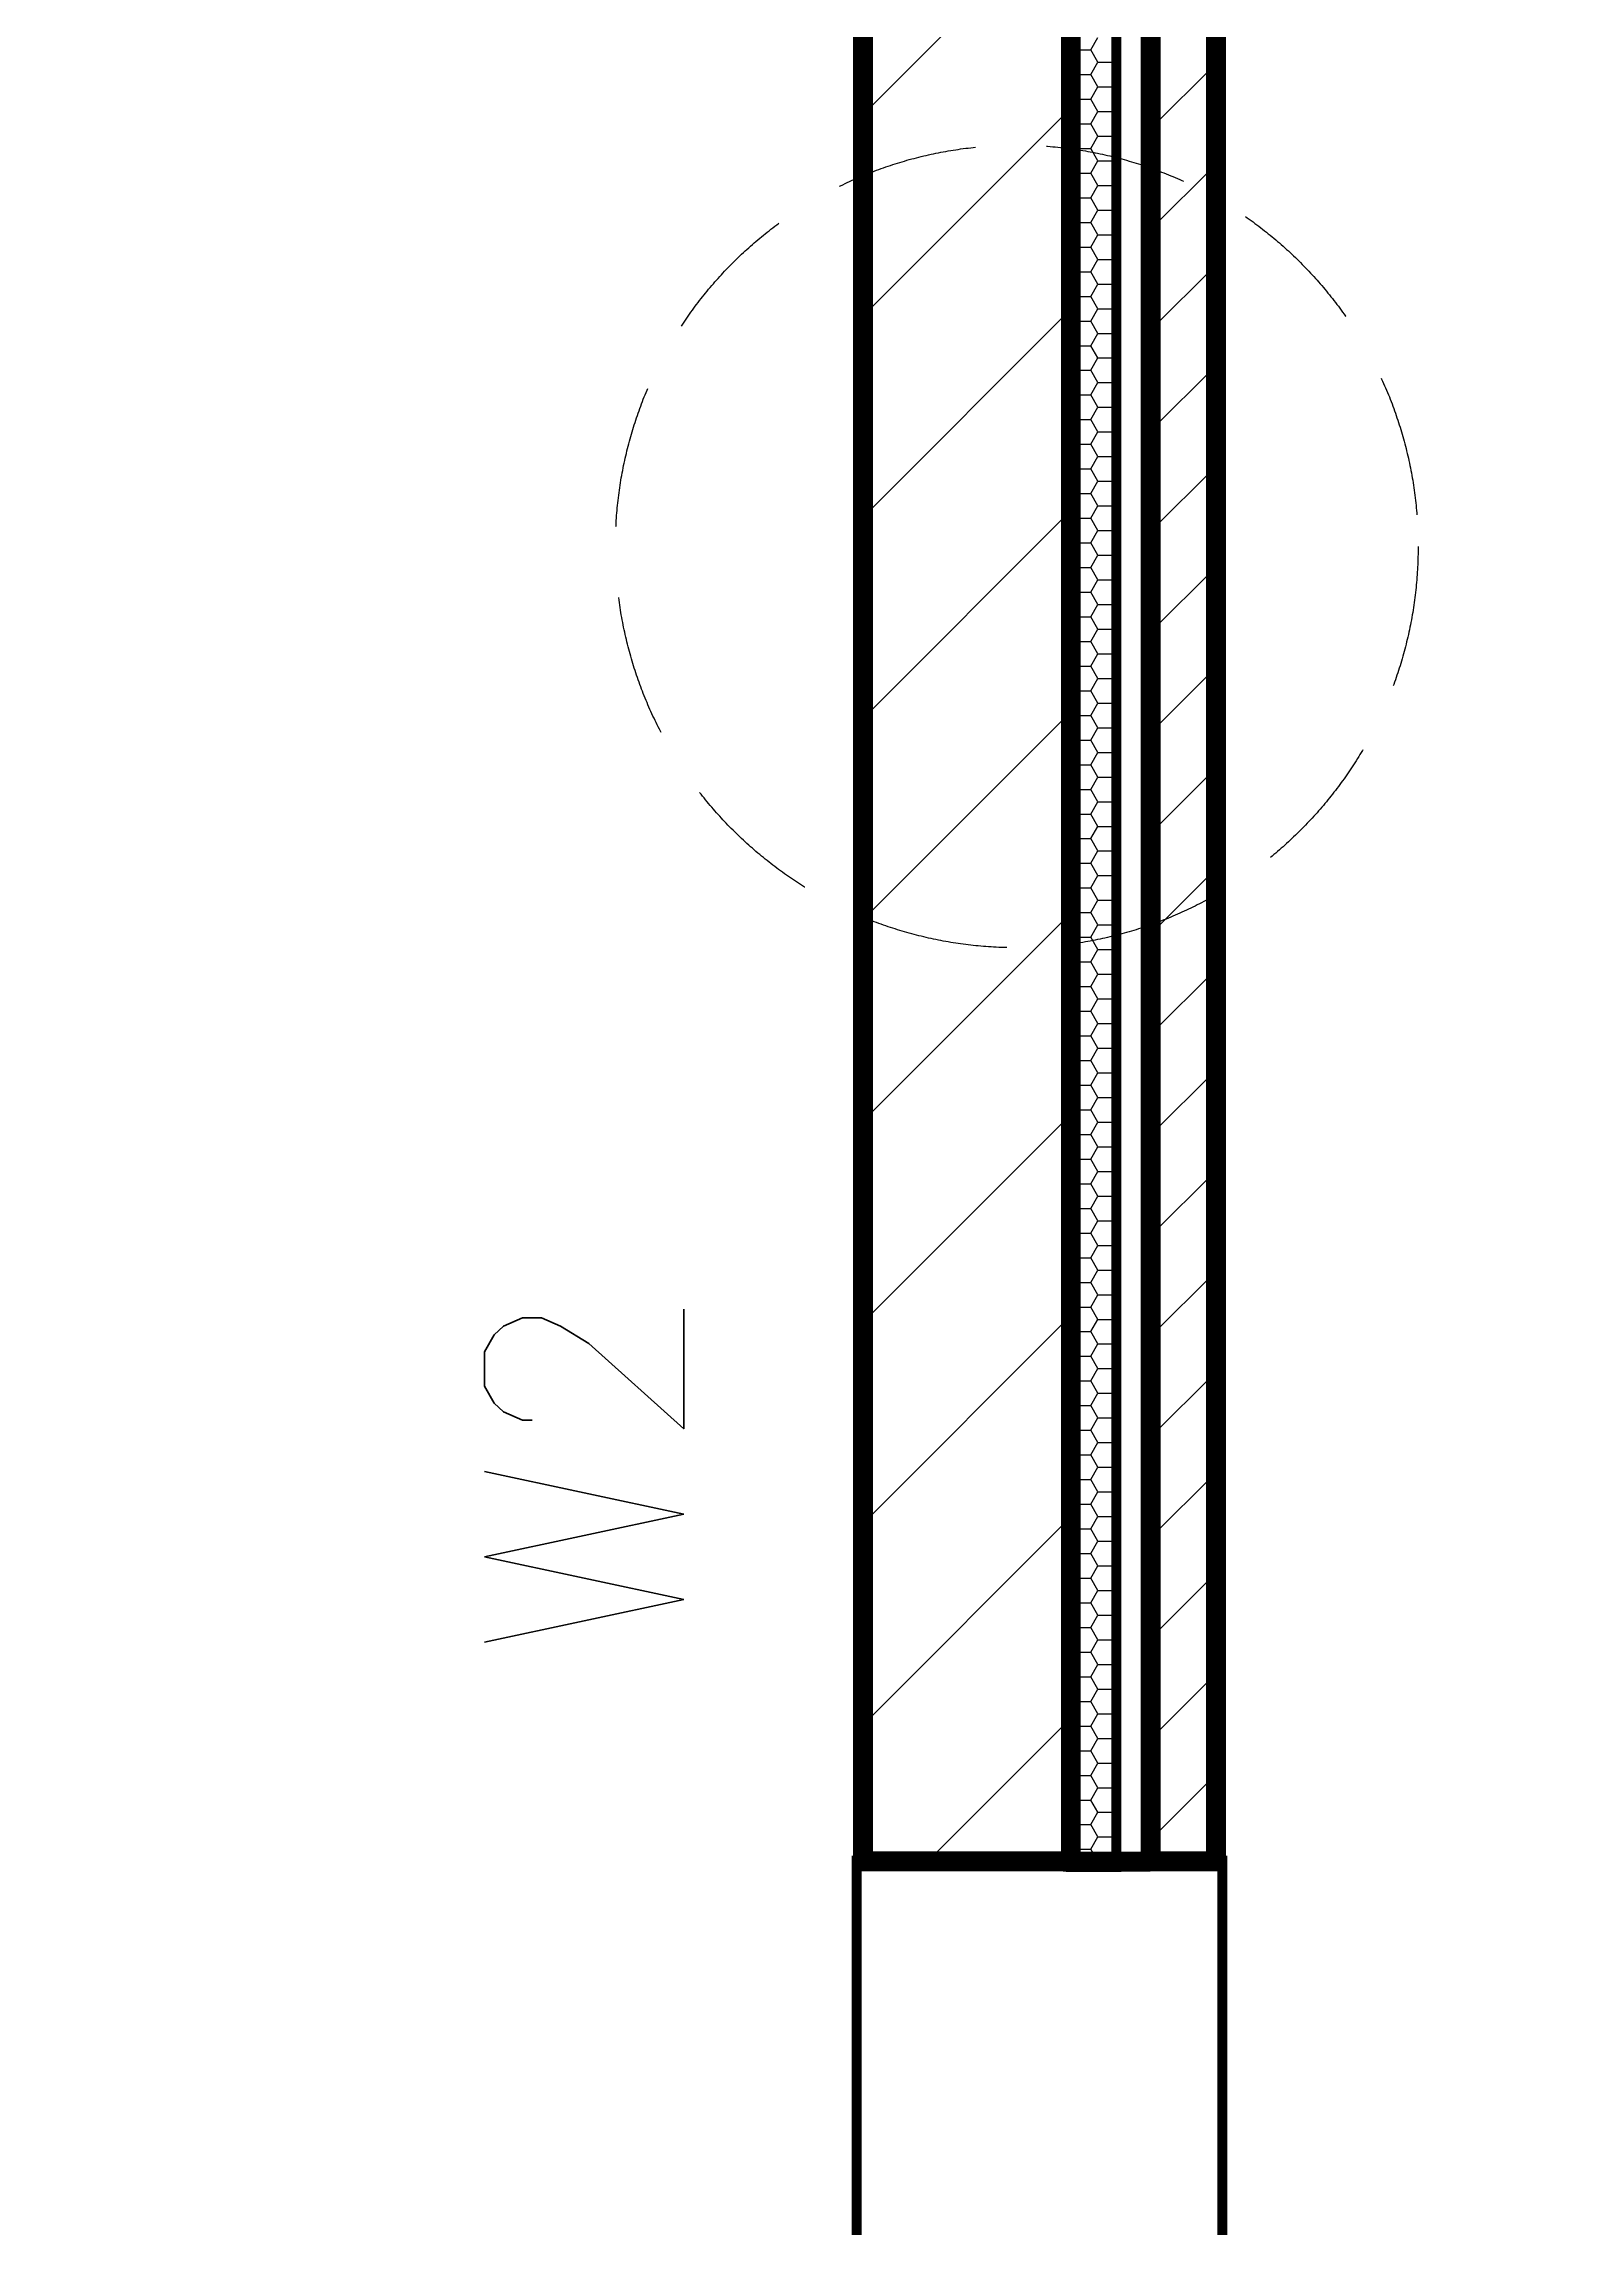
# Model space of a CAD drawing. Extents: x 0 to 42050, y 0 to 29700.
# Drawn here: x 24935 to 27635, y 11356 to 15193 of the extents above; entities that cross this region are included whole.
import ezdxf
from ezdxf.enums import TextEntityAlignment as Align

# ---------------------------------------------------------------- set-up
doc = ezdxf.new("R2010")
doc.units = 0
doc.header["$LTSCALE"] = 1000
doc.linetypes.add('GESTRICHELT2', pattern=[0.375, 0.25, -0.125])
doc.layers.get('0').update_dxf_attribs({"linetype": 'CONTINUOUS'})
doc.layers.get('DEFPOINTS').update_dxf_attribs({"linetype": 'CONTINUOUS'})
for name, color, linetype in [('BEMASSUNG', 3, 'CONTINUOUS'), ('DAEMMUNG', 6, 'CONTINUOUS'), ('DETAILS', 1, 'GESTRICHELT2'), ('FENSTER', 8, 'CONTINUOUS'), ('LEGENDE-70', 1, 'CONTINUOUS'), ('MAUERWERK', 7, 'CONTINUOUS'), ('SCHRAFFUR-DAEMMUNG', 6, 'CONTINUOUS'), ('SCHRAFFUR-MAUER', 7, 'CONTINUOUS'), ('SCHRAFFUR-VORMAUER', 7, 'CONTINUOUS'), ('VORSATZSCHALLE', 7, 'CONTINUOUS')]:
    doc.layers.add(name, color=color, linetype=linetype)
doc.styles.get("Standard").update_dxf_attribs({"font": 'TXT.SHX', "width": 0.75, "height": 175})
doc.styles.add('STANDART', font='TXT.SHX', dxfattribs={"width": 0.75, "height": 175})
doc.dimstyles.get("Standard").update_dxf_attribs({"dimtxt": 2.5, "dimasz": 2.5, "dimexe": 1.25, "dimexo": 0.625, "dimtad": 1, "dimcen": 2.5, "dimazin": 3, "dimtfac": 1, "dimtmove": 0, "dimatfit": 3})

# ---------------------------------------------------------------- blocks, each defined once
blk = doc.blocks.new('*X5')
at = {"color": 0}
for p, q in [((26375, 15068.650814), (26740, 15433.650814)), ((26375, 14715.097423), (26740, 15080.097423)), ((26375, 14361.544033), (26740, 14726.544033)), ((26375, 14007.990642), (26740, 14372.990642)), ((26375, 13654.437252), (26740, 14019.437252)), ((26375, 13300.883861), (26740, 13665.883861)), ((26375, 12947.33047), (26740, 13312.33047)), ((26375, 12593.77708), (26740, 12958.77708)), ((26375, 12240.223689), (26740, 12605.223689)), ((26488.329701, 12000), (26740, 12251.670299))]:
    blk.add_line(p, q, dxfattribs=at)
blk = doc.blocks.new('*X28')
at = {"color": 0}
for p, q in [((26880, 15043.320728), (26995, 15158.320728)), ((26880, 14866.544033), (26995, 14981.544033)), ((26880, 14689.767337), (26995, 14804.767337)), ((26880, 14512.990642), (26995, 14627.990642)), ((26880, 14336.213947), (26995, 14451.213947)), ((26880, 14159.437252), (26995, 14274.437252)), ((26880, 13982.660556), (26995, 14097.660556)), ((26880, 13805.883861), (26995, 13920.883861)), ((26880, 13629.107166), (26995, 13744.107166)), ((26880, 13452.33047), (26995, 13567.33047)), ((26880, 13275.553775), (26995, 13390.553775)), ((26880, 13098.77708), (26995, 13213.77708)), ((26880, 12922.000384), (26995, 13037.000384)), ((26880, 12745.223689), (26995, 12860.223689)), ((26880, 12568.446994), (26995, 12683.446994)), ((26880, 12391.670299), (26995, 12506.670299)), ((26880, 12214.893603), (26995, 12329.893603)), ((26880, 12038.116908), (26995, 12153.116908))]:
    blk.add_line(p, q, dxfattribs=at)
blk = doc.blocks.new('*X50')
at = {"color": 0}
for p, q in [((26749.999917, 15182.273968), (26740, 15199.594333)), ((26774.99994, 15182.274051), (26787.49994, 15203.924686)), ((26820, 15190.934079), (26812.499917, 15203.924603)), ((26740, 15164.953647), (26749.99994, 15182.274051)), ((26750, 15182.27399), (26775, 15182.27399)), ((26787.499917, 15160.623333), (26774.999917, 15182.273968)), ((26774.99994, 15138.972781), (26787.49994, 15160.623416)), ((26787.5, 15160.623355), (26812.5, 15160.623355)), ((26820, 15147.632809), (26812.499917, 15160.623333)), ((26812.49994, 15160.623416), (26820, 15173.613901)), ((26749.999918, 15138.972698), (26740, 15156.293063)), ((26740, 15121.652377), (26749.99994, 15138.97278)), ((26750, 15138.97272), (26775, 15138.97272)), ((26787.499917, 15117.322063), (26774.999917, 15138.972698)), ((26812.49994, 15117.322146), (26820, 15130.312631)), ((26749.999918, 15095.671428), (26740, 15112.991793)), ((26740, 15078.351107), (26749.99994, 15095.67151)), ((26750, 15095.67145), (26775, 15095.67145)), ((26787.499918, 15074.020793), (26774.999918, 15095.671428)), ((26774.99994, 15095.67151), (26787.49994, 15117.322145)), ((26787.5, 15117.322085), (26812.5, 15117.322085)), ((26820, 15104.331539), (26812.499917, 15117.322063)), ((26812.49994, 15074.020875), (26820, 15087.011361)), ((26749.999918, 15052.370158), (26740, 15069.690523)), ((26740, 15035.049837), (26749.99994, 15052.37024)), ((26750, 15052.37018), (26775, 15052.37018)), ((26787.499918, 15030.719523), (26774.999918, 15052.370158)), ((26774.99994, 15052.37024), (26787.49994, 15074.020875)), ((26787.5, 15074.020815), (26812.5, 15074.020815)), ((26820, 15061.030269), (26812.499917, 15074.020793)), ((26812.499939, 15030.719605), (26820, 15043.710091)), ((26749.999918, 15009.068888), (26740, 15026.389253)), ((26740, 14991.748567), (26749.99994, 15009.06897)), ((26750, 15009.06891), (26775, 15009.06891)), ((26787.499918, 14987.418253), (26774.999918, 15009.068888)), ((26774.99994, 15009.06897), (26787.49994, 15030.719605)), ((26787.5, 15030.719545), (26812.5, 15030.719545)), ((26820, 15017.728999), (26812.499918, 15030.719523)), ((26749.999918, 14965.767618), (26740, 14983.087983)), ((26774.999939, 14965.7677), (26787.499939, 14987.418335)), ((26787.5, 14987.418275), (26812.5, 14987.418275)), ((26820, 14974.427729), (26812.499918, 14987.418253)), ((26812.499939, 14987.418335), (26820, 15000.408821)), ((26740, 14948.447297), (26749.99994, 14965.7677)), ((26749.999918, 14922.466347), (26740, 14939.786713)), ((26750, 14965.76764), (26775, 14965.76764)), ((26787.499918, 14944.116982), (26774.999918, 14965.767618)), ((26774.999939, 14922.46643), (26787.499939, 14944.117065)), ((26787.5, 14944.117005), (26812.5, 14944.117005)), ((26820, 14931.126459), (26812.499918, 14944.116982)), ((26812.499939, 14944.117065), (26820, 14957.107551)), ((26740, 14905.146027), (26749.999939, 14922.46643)), ((26749.999918, 14879.165077), (26740, 14896.485443)), ((26750, 14922.46637), (26775, 14922.46637)), ((26787.499918, 14900.815712), (26774.999918, 14922.466347)), ((26774.999939, 14879.16516), (26787.499939, 14900.815795)), ((26787.5, 14900.815735), (26812.5, 14900.815735)), ((26820, 14887.825189), (26812.499918, 14900.815712)), ((26812.499939, 14900.815795), (26820, 14913.806281)), ((26740, 14861.844757), (26749.999939, 14879.16516)), ((26749.999918, 14835.863807), (26740, 14853.184173)), ((26750, 14879.1651), (26775, 14879.1651)), ((26787.499918, 14857.514442), (26774.999918, 14879.165077)), ((26774.999939, 14835.86389), (26787.499939, 14857.514525)), ((26787.5, 14857.514465), (26812.5, 14857.514465)), ((26820, 14844.523919), (26812.499918, 14857.514442)), ((26812.499939, 14857.514525), (26820, 14870.505011)), ((26740, 14818.543487), (26749.999939, 14835.863889)), ((26750, 14835.86383), (26775, 14835.86383)), ((26787.499918, 14814.213172), (26774.999918, 14835.863807)), ((26774.999939, 14792.562619), (26787.499939, 14814.213254)), ((26787.5, 14814.213195), (26812.5, 14814.213195)), ((26820, 14801.222649), (26812.499918, 14814.213172)), ((26812.499939, 14814.213255), (26820, 14827.203741)), ((26749.999918, 14792.562537), (26740, 14809.882903)), ((26740, 14775.242217), (26749.999939, 14792.562619)), ((26750, 14792.56256), (26775, 14792.56256)), ((26787.499918, 14770.911902), (26774.999918, 14792.562537)), ((26812.499939, 14770.911984), (26820, 14783.902471)), ((26749.999918, 14749.261267), (26740, 14766.581633)), ((26740, 14731.940947), (26749.999939, 14749.261349)), ((26750, 14749.26129), (26775, 14749.26129)), ((26787.499918, 14727.610632), (26774.999918, 14749.261267)), ((26774.999939, 14749.261349), (26787.499939, 14770.911984)), ((26787.5, 14770.911925), (26812.5, 14770.911925)), ((26820, 14757.921379), (26812.499918, 14770.911902)), ((26812.499939, 14727.610714), (26820, 14740.601201)), ((26749.999918, 14705.959997), (26740, 14723.280363)), ((26740, 14688.639677), (26749.999939, 14705.960079)), ((26750, 14705.96002), (26775, 14705.96002)), ((26787.499918, 14684.309362), (26774.999918, 14705.959997)), ((26774.999939, 14705.960079), (26787.499939, 14727.610714)), ((26787.5, 14727.610655), (26812.5, 14727.610655)), ((26820, 14714.620109), (26812.499918, 14727.610632)), ((26749.999918, 14662.658727), (26740, 14679.979093)), ((26740, 14645.338407), (26749.999939, 14662.658809)), ((26750, 14662.65875), (26775, 14662.65875)), ((26787.499918, 14641.008091), (26774.999918, 14662.658727)), ((26774.999939, 14662.658809), (26787.499939, 14684.309444)), ((26787.5, 14684.309385), (26812.5, 14684.309385)), ((26820, 14671.318839), (26812.499918, 14684.309362)), ((26812.499939, 14684.309444), (26820, 14697.299931)), ((26749.999919, 14619.357456), (26740, 14636.677823)), ((26774.999939, 14619.357539), (26787.499939, 14641.008174)), ((26787.5, 14641.008115), (26812.5, 14641.008115)), ((26820, 14628.017569), (26812.499918, 14641.008091)), ((26812.499939, 14641.008174), (26820, 14653.998661)), ((26740, 14602.037137), (26749.999939, 14619.357539)), ((26749.999919, 14576.056186), (26740, 14593.376553)), ((26750, 14619.35748), (26775, 14619.35748)), ((26787.499918, 14597.706821), (26774.999918, 14619.357456)), ((26774.999939, 14576.056269), (26787.499939, 14597.706904)), ((26787.5, 14597.706845), (26812.5, 14597.706845)), ((26820, 14584.716299), (26812.499918, 14597.706821)), ((26812.499939, 14597.706904), (26820, 14610.697391)), ((26740, 14558.735867), (26749.999939, 14576.056269)), ((26749.999919, 14532.754916), (26740, 14550.075283)), ((26750, 14576.05621), (26775, 14576.05621)), ((26787.499919, 14554.405551), (26774.999919, 14576.056186)), ((26774.999939, 14532.754999), (26787.499939, 14554.405634)), ((26787.5, 14554.405575), (26812.5, 14554.405575)), ((26820, 14541.415029), (26812.499918, 14554.405551)), ((26812.499939, 14554.405634), (26820, 14567.396121)), ((26740, 14515.434597), (26749.999939, 14532.754998)), ((26749.999919, 14489.453646), (26740, 14506.774013)), ((26750, 14532.75494), (26775, 14532.75494)), ((26787.499919, 14511.104281), (26774.999919, 14532.754916)), ((26774.999939, 14489.453728), (26787.499939, 14511.104363)), ((26787.5, 14511.104305), (26812.5, 14511.104305)), ((26820, 14498.113759), (26812.499919, 14511.104281)), ((26812.499938, 14511.104364), (26820, 14524.094851)), ((26740, 14472.133327), (26749.999939, 14489.453728)), ((26750, 14489.45367), (26775, 14489.45367)), ((26787.499919, 14467.803011), (26774.999919, 14489.453646)), ((26812.499938, 14467.803093), (26820, 14480.793581)), ((26749.999919, 14446.152376), (26740, 14463.472743)), ((26740, 14428.832057), (26749.999939, 14446.152458)), ((26750, 14446.1524), (26775, 14446.1524)), ((26787.499919, 14424.501741), (26774.999919, 14446.152376)), ((26774.999938, 14446.152458), (26787.499938, 14467.803093)), ((26787.5, 14467.803035), (26812.5, 14467.803035)), ((26820, 14454.812489), (26812.499919, 14467.803011)), ((26812.499938, 14424.501823), (26820, 14437.492311)), ((26749.999919, 14402.851106), (26740, 14420.171473)), ((26740, 14385.530787), (26749.999938, 14402.851188)), ((26750, 14402.85113), (26775, 14402.85113)), ((26787.499919, 14381.200471), (26774.999919, 14402.851106)), ((26774.999938, 14402.851188), (26787.499938, 14424.501823)), ((26787.5, 14424.501765), (26812.5, 14424.501765)), ((26820, 14411.511219), (26812.499919, 14424.501741)), ((26812.499938, 14381.200553), (26820, 14394.191041)), ((26749.999919, 14359.549836), (26740, 14376.870203)), ((26740, 14342.229517), (26749.999938, 14359.549918)), ((26750, 14359.54986), (26775, 14359.54986)), ((26787.499919, 14337.8992), (26774.999919, 14359.549836)), ((26774.999938, 14359.549918), (26787.499938, 14381.200553)), ((26787.5, 14381.200495), (26812.5, 14381.200495)), ((26820, 14368.209949), (26812.499919, 14381.200471)), ((26749.999919, 14316.248565), (26740, 14333.568933)), ((26740, 14298.928247), (26749.999938, 14316.248648)), ((26750, 14316.24859), (26775, 14316.24859)), ((26787.499919, 14294.59793), (26774.999919, 14316.248565)), ((26774.999938, 14316.248648), (26787.499938, 14337.899283)), ((26787.5, 14337.899225), (26812.5, 14337.899225)), ((26820, 14324.908679), (26812.499919, 14337.8992)), ((26812.499938, 14337.899283), (26820, 14350.889771)), ((26749.999919, 14272.947295), (26740, 14290.267663)), ((26774.999938, 14272.947378), (26787.499938, 14294.598013)), ((26787.5, 14294.597955), (26812.5, 14294.597955)), ((26820, 14281.607409), (26812.499919, 14294.59793)), ((26812.499938, 14294.598013), (26820, 14307.588501)), ((26740, 14255.626977), (26749.999938, 14272.947378)), ((26749.999919, 14229.646025), (26740, 14246.966393)), ((26750, 14272.94732), (26775, 14272.94732)), ((26787.499919, 14251.29666), (26774.999919, 14272.947295)), ((26774.999938, 14229.646108), (26787.499938, 14251.296743)), ((26787.5, 14251.296685), (26812.5, 14251.296685)), ((26820, 14238.306139), (26812.499919, 14251.29666)), ((26812.499938, 14251.296743), (26820, 14264.287231)), ((26740, 14212.325707), (26749.999938, 14229.646107)), ((26749.999919, 14186.344755), (26740, 14203.665123)), ((26750, 14229.64605), (26775, 14229.64605)), ((26787.499919, 14207.99539), (26774.999919, 14229.646025)), ((26774.999938, 14186.344837), (26787.499938, 14207.995472)), ((26787.5, 14207.995415), (26812.5, 14207.995415)), ((26820, 14195.004869), (26812.499919, 14207.99539)), ((26812.499938, 14207.995473), (26820, 14220.985961)), ((26740, 14169.024437), (26749.999938, 14186.344837)), ((26750, 14186.34478), (26775, 14186.34478)), ((26787.499919, 14164.69412), (26774.999919, 14186.344755)), ((26774.999938, 14143.043567), (26787.499938, 14164.694202)), ((26787.5, 14164.694145), (26812.5, 14164.694145)), ((26820, 14151.703599), (26812.499919, 14164.69412)), ((26812.499938, 14164.694202), (26820, 14177.684691)), ((26749.999919, 14143.043485), (26740, 14160.363853)), ((26740, 14125.723167), (26749.999938, 14143.043567)), ((26750, 14143.04351), (26775, 14143.04351)), ((26787.499919, 14121.39285), (26774.999919, 14143.043485)), ((26812.499938, 14121.392932), (26820, 14134.383421)), ((26749.99992, 14099.742215), (26740, 14117.062583)), ((26740, 14082.421897), (26749.999938, 14099.742297)), ((26750, 14099.74224), (26775, 14099.74224)), ((26787.499919, 14078.09158), (26774.999919, 14099.742215)), ((26774.999938, 14099.742297), (26787.499938, 14121.392932)), ((26787.5, 14121.392875), (26812.5, 14121.392875)), ((26820, 14108.402329), (26812.499919, 14121.39285)), ((26812.499938, 14078.091662), (26820, 14091.082151)), ((26749.99992, 14056.440945), (26740, 14073.761313)), ((26740, 14039.120627), (26749.999938, 14056.441027)), ((26750, 14056.44097), (26775, 14056.44097)), ((26787.49992, 14034.790309), (26774.99992, 14056.440945)), ((26774.999938, 14056.441027), (26787.499938, 14078.091662)), ((26787.5, 14078.091605), (26812.5, 14078.091605)), ((26820, 14065.101059), (26812.499919, 14078.09158)), ((26812.499938, 14034.790392), (26820, 14047.780881)), ((26749.99992, 14013.139674), (26740, 14030.460043)), ((26740, 13995.819357), (26749.999938, 14013.139757)), ((26750, 14013.1397), (26775, 14013.1397)), ((26787.49992, 13991.489039), (26774.99992, 14013.139674)), ((26774.999938, 14013.139757), (26787.499938, 14034.790392)), ((26787.5, 14034.790335), (26812.5, 14034.790335)), ((26820, 14021.799789), (26812.499919, 14034.790309)), ((26749.99992, 13969.838404), (26740, 13987.158773)), ((26740, 13952.518087), (26749.999938, 13969.838487)), ((26750, 13969.83843), (26775, 13969.83843)), ((26787.49992, 13948.187769), (26774.99992, 13969.838404)), ((26774.999938, 13969.838487), (26787.499938, 13991.489122)), ((26787.5, 13991.489065), (26812.5, 13991.489065)), ((26820, 13978.498519), (26812.49992, 13991.489039)), ((26812.499937, 13991.489122), (26820, 14004.479611)), ((26749.99992, 13926.537134), (26740, 13943.857503)), ((26774.999937, 13926.537217), (26787.499937, 13948.187852)), ((26787.5, 13948.187795), (26812.5, 13948.187795)), ((26820, 13935.197249), (26812.49992, 13948.187769)), ((26812.499937, 13948.187852), (26820, 13961.178341)), ((26740, 13909.216817), (26749.999938, 13926.537216)), ((26749.99992, 13883.235864), (26740, 13900.556233)), ((26750, 13926.53716), (26775, 13926.53716)), ((26787.49992, 13904.886499), (26774.99992, 13926.537134)), ((26774.999937, 13883.235946), (26787.499937, 13904.886581)), ((26787.5, 13904.886525), (26812.5, 13904.886525)), ((26820, 13891.895979), (26812.49992, 13904.886499)), ((26812.499937, 13904.886582), (26820, 13917.877071)), ((26740, 13865.915547), (26749.999937, 13883.235946)), ((26749.99992, 13839.934594), (26740, 13857.254963)), ((26750, 13883.23589), (26775, 13883.23589)), ((26787.49992, 13861.585229), (26774.99992, 13883.235864)), ((26774.999937, 13839.934676), (26787.499937, 13861.585311)), ((26787.5, 13861.585255), (26812.5, 13861.585255)), ((26820, 13848.594709), (26812.49992, 13861.585229)), ((26812.499937, 13861.585311), (26820, 13874.575801)), ((26740, 13822.614277), (26749.999937, 13839.934676)), ((26750, 13839.93462), (26775, 13839.93462)), ((26787.49992, 13818.283959), (26774.99992, 13839.934594)), ((26774.999937, 13796.633406), (26787.499937, 13818.284041)), ((26787.5, 13818.283985), (26812.5, 13818.283985)), ((26820, 13805.293439), (26812.49992, 13818.283959)), ((26812.499937, 13818.284041), (26820, 13831.274531)), ((26749.99992, 13796.633324), (26740, 13813.953693)), ((26740, 13779.313007), (26749.999937, 13796.633406)), ((26750, 13796.63335), (26775, 13796.63335)), ((26787.49992, 13774.982689), (26774.99992, 13796.633324)), ((26812.499937, 13774.982771), (26820, 13787.973261)), ((26749.99992, 13753.332054), (26740, 13770.652423)), ((26740, 13736.011737), (26749.999937, 13753.332136)), ((26750, 13753.33208), (26775, 13753.33208)), ((26787.49992, 13731.681418), (26774.99992, 13753.332054)), ((26774.999937, 13753.332136), (26787.499937, 13774.982771)), ((26787.5, 13774.982715), (26812.5, 13774.982715)), ((26820, 13761.992169), (26812.49992, 13774.982689)), ((26812.499937, 13731.681501), (26820, 13744.671991)), ((26749.99992, 13710.030783), (26740, 13727.351153)), ((26740, 13692.710467), (26749.999937, 13710.030866)), ((26750, 13710.03081), (26775, 13710.03081)), ((26787.49992, 13688.380148), (26774.99992, 13710.030783)), ((26774.999937, 13710.030866), (26787.499937, 13731.681501)), ((26787.5, 13731.681445), (26812.5, 13731.681445)), ((26820, 13718.690899), (26812.49992, 13731.681418)), ((26812.499937, 13688.380231), (26820, 13701.370721)), ((26749.99992, 13666.729513), (26740, 13684.049883)), ((26740, 13649.409197), (26749.999937, 13666.729596)), ((26750, 13666.72954), (26775, 13666.72954)), ((26787.49992, 13645.078878), (26774.99992, 13666.729513)), ((26774.999937, 13666.729596), (26787.499937, 13688.380231)), ((26787.5, 13688.380175), (26812.5, 13688.380175)), ((26820, 13675.389629), (26812.49992, 13688.380148)), ((26749.99992, 13623.428243), (26740, 13640.748613)), ((26774.999937, 13623.428326), (26787.499937, 13645.078961)), ((26787.5, 13645.078905), (26812.5, 13645.078905)), ((26820, 13632.088359), (26812.49992, 13645.078878)), ((26812.499937, 13645.078961), (26820, 13658.069451)), ((26740, 13606.107927), (26749.999937, 13623.428325)), ((26749.999921, 13580.126973), (26740, 13597.447343)), ((26750, 13623.42827), (26775, 13623.42827)), ((26787.49992, 13601.777608), (26774.99992, 13623.428243)), ((26774.999937, 13580.127055), (26787.499937, 13601.77769)), ((26787.5, 13601.777635), (26812.5, 13601.777635)), ((26820, 13588.787089), (26812.49992, 13601.777608)), ((26812.499937, 13601.777691), (26820, 13614.768181)), ((26740, 13562.806657), (26749.999937, 13580.127055)), ((26749.999921, 13536.825703), (26740, 13554.146073)), ((26750, 13580.127), (26775, 13580.127)), ((26787.49992, 13558.476338), (26774.99992, 13580.126973)), ((26774.999937, 13536.825785), (26787.499937, 13558.47642)), ((26787.5, 13558.476365), (26812.5, 13558.476365)), ((26820, 13545.485819), (26812.49992, 13558.476338)), ((26812.499937, 13558.47642), (26820, 13571.466911)), ((26740, 13519.505387), (26749.999937, 13536.825785)), ((26749.999921, 13493.524433), (26740, 13510.844803)), ((26750, 13536.82573), (26775, 13536.82573)), ((26787.499921, 13515.175068), (26774.999921, 13536.825703)), ((26774.999937, 13493.524515), (26787.499937, 13515.17515)), ((26787.5, 13515.175095), (26812.5, 13515.175095)), ((26820, 13502.184549), (26812.49992, 13515.175068)), ((26812.499937, 13515.17515), (26820, 13528.165641)), ((26740, 13476.204117), (26749.999937, 13493.524515)), ((26750, 13493.52446), (26775, 13493.52446)), ((26787.499921, 13471.873798), (26774.999921, 13493.524433)), ((26774.999937, 13450.223245), (26787.499937, 13471.87388)), ((26787.5, 13471.873825), (26812.5, 13471.873825)), ((26820, 13458.883279), (26812.499921, 13471.873798)), ((26812.499936, 13471.87388), (26820, 13484.864371)), ((26749.999921, 13450.223163), (26740, 13467.543533)), ((26740, 13432.902847), (26749.999937, 13450.223245)), ((26750, 13450.22319), (26775, 13450.22319)), ((26787.499921, 13428.572527), (26774.999921, 13450.223163)), ((26812.499936, 13428.57261), (26820, 13441.563101)), ((26749.999921, 13406.921892), (26740, 13424.242263)), ((26740, 13389.601577), (26749.999937, 13406.921975)), ((26750, 13406.92192), (26775, 13406.92192)), ((26787.499921, 13385.271257), (26774.999921, 13406.921892)), ((26774.999936, 13406.921975), (26787.499936, 13428.57261)), ((26787.5, 13428.572555), (26812.5, 13428.572555)), ((26820, 13415.582009), (26812.499921, 13428.572527)), ((26812.499936, 13385.27134), (26820, 13398.261831)), ((26749.999921, 13363.620622), (26740, 13380.940993)), ((26740, 13346.300307), (26749.999936, 13363.620705)), ((26750, 13363.62065), (26775, 13363.62065)), ((26787.499921, 13341.969987), (26774.999921, 13363.620622)), ((26774.999936, 13363.620705), (26787.499936, 13385.27134)), ((26787.5, 13385.271285), (26812.5, 13385.271285)), ((26820, 13372.280739), (26812.499921, 13385.271257)), ((26812.499936, 13341.97007), (26820, 13354.960561)), ((26749.999921, 13320.319352), (26740, 13337.639723)), ((26740, 13302.999037), (26749.999936, 13320.319434)), ((26750, 13320.31938), (26775, 13320.31938)), ((26787.499921, 13298.668717), (26774.999921, 13320.319352)), ((26774.999936, 13320.319435), (26787.499936, 13341.97007)), ((26787.5, 13341.970015), (26812.5, 13341.970015)), ((26820, 13328.979469), (26812.499921, 13341.969987)), ((26749.999921, 13277.018082), (26740, 13294.338453)), ((26774.999936, 13277.018164), (26787.499936, 13298.668799)), ((26787.5, 13298.668745), (26812.5, 13298.668745)), ((26820, 13285.678199), (26812.499921, 13298.668717)), ((26812.499936, 13298.6688), (26820, 13311.659291)), ((26740, 13259.697767), (26749.999936, 13277.018164)), ((26749.999921, 13233.716812), (26740, 13251.037183)), ((26750, 13277.01811), (26775, 13277.01811)), ((26787.499921, 13255.367447), (26774.999921, 13277.018082)), ((26774.999936, 13233.716894), (26787.499936, 13255.367529)), ((26787.5, 13255.367475), (26812.5, 13255.367475)), ((26820, 13242.376929), (26812.499921, 13255.367447)), ((26812.499936, 13255.367529), (26820, 13268.358021)), ((26740, 13216.396497), (26749.999936, 13233.716894)), ((26749.999921, 13190.415542), (26740, 13207.735913)), ((26750, 13233.71684), (26775, 13233.71684)), ((26787.499921, 13212.066177), (26774.999921, 13233.716812)), ((26774.999936, 13190.415624), (26787.499936, 13212.066259)), ((26787.5, 13212.066205), (26812.5, 13212.066205)), ((26820, 13199.075659), (26812.499921, 13212.066177)), ((26812.499936, 13212.066259), (26820, 13225.056751)), ((26740, 13173.095227), (26749.999936, 13190.415624)), ((26749.999921, 13147.114272), (26740, 13164.434643)), ((26750, 13190.41557), (26775, 13190.41557)), ((26787.499921, 13168.764907), (26774.999921, 13190.415542)), ((26774.999936, 13147.114354), (26787.499936, 13168.764989)), ((26787.5, 13168.764935), (26812.5, 13168.764935)), ((26820, 13155.774389), (26812.499921, 13168.764907)), ((26812.499936, 13168.764989), (26820, 13181.755481)), ((26740, 13129.793957), (26749.999936, 13147.114354)), ((26750, 13147.1143), (26775, 13147.1143)), ((26787.499921, 13125.463636), (26774.999921, 13147.114272)), ((26774.999936, 13103.813084), (26787.499936, 13125.463719)), ((26787.5, 13125.463665), (26812.5, 13125.463665)), ((26820, 13112.473119), (26812.499921, 13125.463636)), ((26812.499936, 13125.463719), (26820, 13138.454211)), ((26749.999921, 13103.813001), (26740, 13121.133373)), ((26740, 13086.492687), (26749.999936, 13103.813084)), ((26750, 13103.81303), (26775, 13103.81303)), ((26787.499921, 13082.162366), (26774.999921, 13103.813001)), ((26812.499936, 13082.162449), (26820, 13095.152941)), ((26749.999922, 13060.511731), (26740, 13077.832103)), ((26740, 13043.191417), (26749.999936, 13060.511814)), ((26750, 13060.51176), (26775, 13060.51176)), ((26787.499921, 13038.861096), (26774.999921, 13060.511731)), ((26774.999936, 13060.511814), (26787.499936, 13082.162449)), ((26787.5, 13082.162395), (26812.5, 13082.162395)), ((26820, 13069.171849), (26812.499921, 13082.162366)), ((26812.499936, 13038.861179), (26820, 13051.851671)), ((26749.999922, 13017.210461), (26740, 13034.530833)), ((26740, 12999.890147), (26749.999936, 13017.210544)), ((26750, 13017.21049), (26775, 13017.21049)), ((26787.499922, 12995.559826), (26774.999922, 13017.210461)), ((26774.999936, 13017.210544), (26787.499936, 13038.861179)), ((26787.5, 13038.861125), (26812.5, 13038.861125)), ((26820, 13025.870579), (26812.499921, 13038.861096)), ((26749.999922, 12973.909191), (26740, 12991.229563)), ((26740, 12956.588877), (26749.999936, 12973.909273)), ((26750, 12973.90922), (26775, 12973.90922)), ((26787.499922, 12952.258556), (26774.999922, 12973.909191)), ((26774.999936, 12973.909273), (26787.499936, 12995.559909)), ((26787.5, 12995.559855), (26812.5, 12995.559855)), ((26820, 12982.569309), (26812.499921, 12995.559826)), ((26812.499936, 12995.559909), (26820, 13008.550401)), ((26749.999922, 12930.607921), (26740, 12947.928293)), ((26774.999936, 12930.608003), (26787.499936, 12952.258638)), ((26787.5, 12952.258585), (26812.5, 12952.258585)), ((26820, 12939.268039), (26812.499922, 12952.258556)), ((26812.499936, 12952.258638), (26820, 12965.249131)), ((26740, 12913.287607), (26749.999936, 12930.608003)), ((26749.999922, 12887.306651), (26740, 12904.627023)), ((26750, 12930.60795), (26775, 12930.60795)), ((26787.499922, 12908.957286), (26774.999922, 12930.607921)), ((26774.999936, 12887.306733), (26787.499936, 12908.957368)), ((26787.5, 12908.957315), (26812.5, 12908.957315)), ((26820, 12895.966769), (26812.499922, 12908.957286)), ((26812.499935, 12908.957368), (26820, 12921.947861)), ((26740, 12869.986337), (26749.999936, 12887.306733)), ((26749.999922, 12844.005381), (26740, 12861.325753)), ((26750, 12887.30668), (26775, 12887.30668)), ((26787.499922, 12865.656016), (26774.999922, 12887.306651)), ((26774.999935, 12844.005463), (26787.499935, 12865.656098)), ((26787.5, 12865.656045), (26812.5, 12865.656045)), ((26820, 12852.665499), (26812.499922, 12865.656016)), ((26812.499935, 12865.656098), (26820, 12878.646591)), ((26740, 12826.685067), (26749.999936, 12844.005463)), ((26749.999922, 12800.70411), (26740, 12818.024483)), ((26750, 12844.00541), (26775, 12844.00541)), ((26787.499922, 12822.354745), (26774.999922, 12844.005381)), ((26774.999935, 12800.704193), (26787.499935, 12822.354828)), ((26787.5, 12822.354775), (26812.5, 12822.354775)), ((26820, 12809.364229), (26812.499922, 12822.354745)), ((26812.499935, 12822.354828), (26820, 12835.345321)), ((26740, 12783.383797), (26749.999935, 12800.704193)), ((26750, 12800.70414), (26775, 12800.70414)), ((26787.499922, 12779.053475), (26774.999922, 12800.70411)), ((26812.499935, 12779.053558), (26820, 12792.044051)), ((26749.999922, 12757.40284), (26740, 12774.723213)), ((26740, 12740.082527), (26749.999935, 12757.402923)), ((26750, 12757.40287), (26775, 12757.40287)), ((26787.499922, 12735.752205), (26774.999922, 12757.40284)), ((26774.999935, 12757.402923), (26787.499935, 12779.053558)), ((26787.5, 12779.053505), (26812.5, 12779.053505)), ((26820, 12766.062959), (26812.499922, 12779.053475)), ((26812.499935, 12735.752288), (26820, 12748.742781)), ((26749.999922, 12714.10157), (26740, 12731.421943)), ((26740, 12696.781257), (26749.999935, 12714.101653)), ((26750, 12714.1016), (26775, 12714.1016)), ((26787.499922, 12692.450935), (26774.999922, 12714.10157)), ((26774.999935, 12714.101653), (26787.499935, 12735.752288)), ((26787.5, 12735.752235), (26812.5, 12735.752235)), ((26820, 12722.761689), (26812.499922, 12735.752205)), ((26812.499935, 12692.451018), (26820, 12705.441511)), ((26749.999922, 12670.8003), (26740, 12688.120673)), ((26740, 12653.479987), (26749.999935, 12670.800382)), ((26750, 12670.80033), (26775, 12670.80033)), ((26787.499922, 12649.149665), (26774.999922, 12670.8003)), ((26774.999935, 12670.800382), (26787.499935, 12692.451018)), ((26787.5, 12692.450965), (26812.5, 12692.450965)), ((26820, 12679.460419), (26812.499922, 12692.450935)), ((26749.999922, 12627.49903), (26740, 12644.819403)), ((26740, 12610.178717), (26749.999935, 12627.499112)), ((26750, 12627.49906), (26775, 12627.49906)), ((26787.499922, 12605.848395), (26774.999922, 12627.49903)), ((26774.999935, 12627.499112), (26787.499935, 12649.149747)), ((26787.5, 12649.149695), (26812.5, 12649.149695)), ((26820, 12636.159149), (26812.499922, 12649.149665)), ((26812.499935, 12649.149747), (26820, 12662.140241)), ((26749.999922, 12584.19776), (26740, 12601.518133)), ((26774.999935, 12584.197842), (26787.499935, 12605.848477)), ((26787.5, 12605.848425), (26812.5, 12605.848425)), ((26820, 12592.857879), (26812.499922, 12605.848395)), ((26812.499935, 12605.848477), (26820, 12618.838971)), ((26740, 12566.877447), (26749.999935, 12584.197842)), ((26749.999922, 12540.89649), (26740, 12558.216863)), ((26750, 12584.19779), (26775, 12584.19779)), ((26787.499922, 12562.547125), (26774.999922, 12584.19776)), ((26774.999935, 12540.896572), (26787.499935, 12562.547207)), ((26787.5, 12562.547155), (26812.5, 12562.547155)), ((26820, 12549.556609), (26812.499922, 12562.547125)), ((26812.499935, 12562.547207), (26820, 12575.537701)), ((26740, 12523.576177), (26749.999935, 12540.896572)), ((26749.999923, 12497.595219), (26740, 12514.915593)), ((26750, 12540.89652), (26775, 12540.89652)), ((26787.499922, 12519.245854), (26774.999922, 12540.89649)), ((26774.999935, 12497.595302), (26787.499935, 12519.245937)), ((26787.5, 12519.245885), (26812.5, 12519.245885)), ((26820, 12506.255339), (26812.499922, 12519.245854)), ((26812.499935, 12519.245937), (26820, 12532.236431)), ((26740, 12480.274907), (26749.999935, 12497.595302)), ((26750, 12497.59525), (26775, 12497.59525)), ((26787.499922, 12475.944584), (26774.999922, 12497.595219)), ((26774.999935, 12454.294032), (26787.499935, 12475.944667)), ((26787.5, 12475.944615), (26812.5, 12475.944615)), ((26820, 12462.954069), (26812.499922, 12475.944584)), ((26812.499935, 12475.944667), (26820, 12488.935161)), ((26749.999923, 12454.293949), (26740, 12471.614323)), ((26740, 12436.973637), (26749.999935, 12454.294032)), ((26750, 12454.29398), (26775, 12454.29398)), ((26787.499923, 12432.643314), (26774.999923, 12454.293949)), ((26812.499935, 12432.643397), (26820, 12445.633891)), ((26749.999923, 12410.992679), (26740, 12428.313053)), ((26740, 12393.672367), (26749.999935, 12410.992762)), ((26750, 12410.99271), (26775, 12410.99271)), ((26787.499923, 12389.342044), (26774.999923, 12410.992679)), ((26774.999935, 12410.992762), (26787.499935, 12432.643397)), ((26787.5, 12432.643345), (26812.5, 12432.643345)), ((26820, 12419.652799), (26812.499922, 12432.643314)), ((26812.499934, 12389.342127), (26820, 12402.332621)), ((26749.999923, 12367.691409), (26740, 12385.011783)), ((26740, 12350.371097), (26749.999935, 12367.691491)), ((26750, 12367.69144), (26775, 12367.69144)), ((26787.499923, 12346.040774), (26774.999923, 12367.691409)), ((26774.999935, 12367.691491), (26787.499935, 12389.342127)), ((26787.5, 12389.342075), (26812.5, 12389.342075)), ((26820, 12376.351529), (26812.499923, 12389.342044)), ((26812.499934, 12346.040856), (26820, 12359.031351)), ((26749.999923, 12324.390139), (26740, 12341.710513)), ((26740, 12307.069827), (26749.999935, 12324.390221)), ((26750, 12324.39017), (26775, 12324.39017)), ((26787.499923, 12302.739504), (26774.999923, 12324.390139)), ((26774.999934, 12324.390221), (26787.499934, 12346.040856)), ((26787.5, 12346.040805), (26812.5, 12346.040805)), ((26820, 12333.050259), (26812.499923, 12346.040774)), ((26749.999923, 12281.088869), (26740, 12298.409243)), ((26740, 12263.768557), (26749.999934, 12281.088951)), ((26750, 12281.0889), (26775, 12281.0889)), ((26787.499923, 12259.438234), (26774.999923, 12281.088869)), ((26774.999934, 12281.088951), (26787.499934, 12302.739586)), ((26787.5, 12302.739535), (26812.5, 12302.739535)), ((26820, 12289.748989), (26812.499923, 12302.739504)), ((26812.499934, 12302.739586), (26820, 12315.730081)), ((26749.999923, 12237.787599), (26740, 12255.107973)), ((26774.999934, 12237.787681), (26787.499934, 12259.438316)), ((26787.5, 12259.438265), (26812.5, 12259.438265)), ((26820, 12246.447719), (26812.499923, 12259.438234)), ((26812.499934, 12259.438316), (26820, 12272.428811)), ((26740, 12220.467287), (26749.999934, 12237.787681)), ((26749.999923, 12194.486328), (26740, 12211.806703)), ((26750, 12237.78763), (26775, 12237.78763)), ((26787.499923, 12216.136963), (26774.999923, 12237.787599)), ((26774.999934, 12194.486411), (26787.499934, 12216.137046)), ((26787.5, 12216.136995), (26812.5, 12216.136995)), ((26820, 12203.146449), (26812.499923, 12216.136963)), ((26812.499934, 12216.137046), (26820, 12229.127541)), ((26740, 12177.166017), (26749.999934, 12194.486411)), ((26749.999923, 12151.185058), (26740, 12168.505433)), ((26750, 12194.48636), (26775, 12194.48636)), ((26787.499923, 12172.835693), (26774.999923, 12194.486328)), ((26774.999934, 12151.185141), (26787.499934, 12172.835776)), ((26787.5, 12172.835725), (26812.5, 12172.835725)), ((26820, 12159.845179), (26812.499923, 12172.835693)), ((26812.499934, 12172.835776), (26820, 12185.826271)), ((26740, 12133.864747), (26749.999934, 12151.185141)), ((26750, 12151.18509), (26775, 12151.18509)), ((26787.499923, 12129.534423), (26774.999923, 12151.185058)), ((26774.999934, 12107.883871), (26787.499934, 12129.534506)), ((26787.5, 12129.534455), (26812.5, 12129.534455)), ((26820, 12116.543909), (26812.499923, 12129.534423)), ((26812.499934, 12129.534506), (26820, 12142.525001)), ((26749.999923, 12107.883788), (26740, 12125.204163)), ((26740, 12090.563477), (26749.999934, 12107.883871)), ((26750, 12107.88382), (26775, 12107.88382)), ((26787.499923, 12086.233153), (26774.999923, 12107.883788)), ((26812.499934, 12086.233236), (26820, 12099.223731)), ((26749.999923, 12064.582518), (26740, 12081.902893)), ((26740, 12047.262207), (26749.999934, 12064.5826)), ((26750, 12064.58255), (26775, 12064.58255)), ((26787.499923, 12042.931883), (26774.999923, 12064.582518)), ((26774.999934, 12064.5826), (26787.499934, 12086.233236)), ((26787.5, 12086.233185), (26812.5, 12086.233185)), ((26820, 12073.242639), (26812.499923, 12086.233153)), ((26812.499934, 12042.931965), (26820, 12055.922461)), ((26749.999923, 12021.281248), (26740, 12038.601623)), ((26740, 12003.960937), (26749.999934, 12021.28133)), ((26750, 12021.28128), (26775, 12021.28128)), ((26787.499923, 11999.630613), (26774.999923, 12021.281248)), ((26774.999934, 12021.28133), (26787.499934, 12042.931965)), ((26787.5, 12042.931915), (26812.5, 12042.931915)), ((26820, 12029.941369), (26812.499923, 12042.931883)), ((26812.499934, 11999.630695), (26820, 12012.621191)), ((26743.781848, 11988.75), (26740, 11995.300353)), ((26781.217961, 11988.75), (26787.499934, 11999.630695)), ((26787.5, 11999.630645), (26812.5, 11999.630645)), ((26818.781848, 11988.75), (26812.499923, 11999.630613))]:
    blk.add_line(p, q, dxfattribs=at)
blk = doc.blocks.new('MASSHILFSLINIE')
for points in [[(0, -350), (0, 350)], [(0, 0), (53.033009, 53.033009)], [(-150, 0), (150, 0)], [(0, 0), (-53.033009, -53.033009)]]:
    blk.add_lwpolyline(points)
blk = doc.blocks.new('*D109')
at = {"color": 0, "linetype": 'BYBLOCK'}
blk.add_line((28240, 10361), (28240, 12009), dxfattribs=at)
at = {"layer": 'DEFPOINTS', "color": 0, "linetype": 'BYBLOCK'}
for p in [(26730, 12010), (28240, 12010), (26740, 10360)]:
    blk.add_point(p, dxfattribs=at)
at = {"color": 0, "linetype": 'BYBLOCK'}
for p, rotation in [((28240, 12010), 90), ((28240, 10360), 270)]:
    blk.add_blockref('MASSHILFSLINIE', p, dxfattribs=dict(at, rotation=rotation))
at = {"color": 0, "linetype": 'BYBLOCK', "style": 'STANDART', "width": 0.75}
blk.add_text('1.63', height=175, rotation=90, dxfattribs=at).set_placement((28065, 11185), align=Align.MIDDLE_CENTER)
blk = doc.blocks.new('*D110')
at = {"color": 0, "linetype": 'BYBLOCK'}
blk.add_line((28240, 12011), (28240, 17729), dxfattribs=at)
at = {"layer": 'DEFPOINTS', "color": 0, "linetype": 'BYBLOCK'}
for p in [(26725, 17730), (28240, 17730), (26730, 12010)]:
    blk.add_point(p, dxfattribs=at)
at = {"color": 0, "linetype": 'BYBLOCK'}
for p, rotation in [((28240, 17730), 90), ((28240, 12010), 270)]:
    blk.add_blockref('MASSHILFSLINIE', p, dxfattribs=dict(at, rotation=rotation))
at = {"color": 0, "linetype": 'BYBLOCK', "style": 'STANDART', "width": 0.75}
blk.add_text('5.74', height=175, rotation=90, dxfattribs=at).set_placement((28065, 14870), align=Align.MIDDLE_CENTER)
blk = doc.blocks.new('*D114')
at = {"color": 0, "linetype": 'BYBLOCK'}
blk.add_line((28940, 9616), (28940, 15624), dxfattribs=at)
at = {"layer": 'DEFPOINTS', "color": 0, "linetype": 'BYBLOCK'}
for p in [(26365, 15625), (28940, 15625), (26685, 9615)]:
    blk.add_point(p, dxfattribs=at)
at = {"color": 0, "linetype": 'BYBLOCK'}
for p, rotation in [((28940, 15625), 90), ((28940, 9615), 270)]:
    blk.add_blockref('MASSHILFSLINIE', p, dxfattribs=dict(at, rotation=rotation))
at = {"color": 0, "linetype": 'BYBLOCK', "style": 'STANDART', "width": 0.75}
blk.add_text('6.01', height=175, rotation=90, dxfattribs=at).set_placement((28765, 12620), align=Align.MIDDLE_CENTER)
blk = doc.blocks.new('*D118')
at = {"color": 0, "linetype": 'BYBLOCK'}
blk.add_line((29640, 9256), (29640, 22114), dxfattribs=at)
at = {"layer": 'DEFPOINTS', "color": 0, "linetype": 'BYBLOCK'}
for p in [(26720, 22115), (29640, 22115), (26720, 9255)]:
    blk.add_point(p, dxfattribs=at)
at = {"color": 0, "linetype": 'BYBLOCK'}
for p, rotation in [((29640, 22115), 90), ((29640, 9255), 270)]:
    blk.add_blockref('MASSHILFSLINIE', p, dxfattribs=dict(at, rotation=rotation))
at = {"color": 0, "linetype": 'BYBLOCK', "style": 'STANDART', "width": 0.75}
blk.add_text('12.86', height=175, rotation=90, dxfattribs=at).set_placement((29465, 15685), align=Align.MIDDLE_CENTER)

msp = doc.modelspace()

# ---------------------------------------------------------------- linework, layer by layer
at = {"layer": 'DAEMMUNG', "const_width": 17.5}
msp.add_lwpolyline([(26740, 11990), (26820, 11990), (26820, 17751.25), (26740, 17751.25)], close=True, dxfattribs=at)
at = {"layer": 'DETAILS'}
msp.add_circle((26645, 14310), 705, dxfattribs=at)
at = {"layer": 'FENSTER'}
for points, const_width in [([(26363.746274, 12010), (26363.746274, 10355)], 17.5), ([(26725.965803, 11999.707383), (26879.383708, 11999.707383)], 35), ([(27006.25051, 12010), (27006.25051, 10355)], 17.5)]:
    msp.add_lwpolyline(points, dxfattribs=dict(at, const_width=const_width))
at = {"layer": 'MAUERWERK', "const_width": 35}
msp.add_lwpolyline([(26375, 12000), (26740, 12000), (26740, 17740), (26375, 17740), (26375, 15990), (22865, 15990), (22865, 16240), (22500, 16240), (22500, 15990), (22250, 15990), (22250, 15625), (26375, 15625)], close=True, dxfattribs=at)
at = {"layer": 'MAUERWERK'}
msp.add_point((26740, 12395), dxfattribs=at)
at = {"layer": 'VORSATZSCHALLE', "const_width": 35}
msp.add_lwpolyline([(26880, 12000), (26995, 12000), (26995, 17740), (26880, 17740)], close=True, dxfattribs=at)

# ---------------------------------------------------------------- block references
at = {"layer": 'SCHRAFFUR-DAEMMUNG'}
msp.add_blockref('*X50', (0, 0), dxfattribs=at)
at = {"layer": 'SCHRAFFUR-MAUER'}
msp.add_blockref('*X5', (0, 0), dxfattribs=at)
at = {"layer": 'SCHRAFFUR-VORMAUER'}
msp.add_blockref('*X28', (0, 0), dxfattribs=at)

# ---------------------------------------------------------------- texts
at = {"layer": 'LEGENDE-70'}
msp.add_text('W2', height=350, rotation=90, dxfattribs=at).set_placement((26060, 12355))

# ---------------------------------------------------------------- dimensions: what is measured, and where the dimension line sits
at = {"layer": 'BEMASSUNG'}
for base, p1, p2, text, picture, middle in [((29640, 22115), (26720, 9255), (26720, 22115), '12.86', '*D118', (29465, 15685)), ((28240, 17730), (26730, 12010), (26725, 17730), '5.74', '*D110', (28065, 14870)), ((28940, 15625), (26685, 9615), (26365, 15625), '6.01', '*D114', (28765, 12620)), ((28240, 12010), (26740, 10360), (26730, 12010), '1.63', '*D109', (28065, 11185))]:
    dim = msp.add_linear_dim(base=base, p1=p1, p2=p2, angle=90, text=text, dimstyle='Standard', dxfattribs=at)
    dim.commit()
    dim.dimension.update_dxf_attribs({"geometry": picture, "text_midpoint": middle})

doc.saveas('drawing.dxf')
